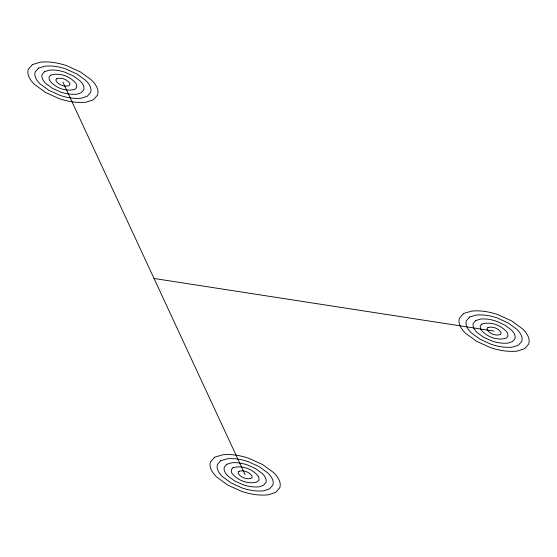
<?xml version="1.0" encoding="UTF-8"?>
<svg xmlns="http://www.w3.org/2000/svg" width="557" height="557" viewBox="0 0 557 557"><rect width="100%" height="100%" fill="white"/><g stroke="black" fill="none" stroke-linecap="round" stroke-linejoin="round"><path stroke-width="0.84" d="M154.038 278.479L494.073 331.088M62.927 82.164L245.15 474.801M32.438 64.563L28.268 69.249A31.457 18.165 0 0 0 28.922 76.901A49.267 28.442 0 0 0 34.527 84.42L45.326 92.323L59.007 98.561A49.267 28.442 0 0 0 72.034 101.792A33.406 19.286 0 0 0 86.105 102.196L93.409 99.766L97.586 95.073A31.457 18.165 0 0 0 96.932 87.421A49.267 28.442 0 0 0 91.327 79.902L80.528 71.999L66.84 65.768A49.267 28.442 0 0 0 53.813 62.53A31.457 18.165 0 0 0 40.564 62.154L32.438 64.563M38.537 68.079L35.195 71.832A25.169 14.531 0 0 0 35.725 77.952A39.415 22.753 0 0 0 40.208 83.968L48.842 90.29L59.794 95.282A39.415 22.753 0 0 0 70.217 97.865A26.722 15.429 0 0 0 81.468 98.185L87.317 96.243L90.652 92.49A25.169 14.531 0 0 0 90.13 86.37A39.415 22.753 0 0 0 85.646 80.354L77.005 74.032L66.06 69.047A39.415 22.753 0 0 0 55.637 66.457A25.169 14.531 0 0 0 45.033 66.158L38.537 68.079M44.63 71.602L42.13 74.415A18.875 10.896 0 0 0 42.52 79.003A29.563 17.065 0 0 0 45.883 83.522L52.365 88.257L60.574 92.002A29.563 17.065 0 0 0 68.393 93.938A20.045 11.572 0 0 0 76.831 94.182L81.218 92.72L83.717 89.907A18.875 10.896 0 0 0 83.327 85.318A29.563 17.065 0 0 0 79.964 80.807L73.489 76.065L65.273 72.326A29.563 17.065 0 0 0 57.462 70.384A18.875 10.896 0 0 0 49.51 70.154L44.63 71.602M50.729 75.118L49.065 76.998L49.322 80.055C54.802 87.776 66.011 92.086 75.118 89.204L76.789 87.324L76.525 84.267C71.038 76.532 59.884 72.278 50.729 75.118M56.828 78.641L55.992 79.581L56.125 81.113C58.861 84.97 64.466 87.122 69.019 85.681L69.855 84.741L69.722 83.216C66.979 79.345 61.402 77.221 56.828 78.641M214.661 457.2L210.49 461.892A31.457 18.165 0 0 0 211.145 469.537A49.267 28.442 0 0 0 216.75 477.064L227.548 484.959L241.237 491.197A49.267 28.442 0 0 0 254.264 494.435A33.406 19.286 0 0 0 268.328 494.832L275.638 492.402L279.809 487.709A31.457 18.165 0 0 0 279.154 480.057A49.267 28.442 0 0 0 273.55 472.538L262.751 464.635L249.07 458.404A49.267 28.442 0 0 0 236.036 455.166A31.457 18.165 0 0 0 222.793 454.791L214.661 457.2M220.76 460.716L217.425 464.475A25.169 14.531 0 0 0 217.947 470.588A39.415 22.753 0 0 0 222.431 476.611L231.071 482.933L242.017 487.918A39.415 22.753 0 0 0 252.439 490.508A26.722 15.429 0 0 0 263.691 490.828L269.539 488.879L272.874 485.126A25.169 14.531 0 0 0 272.352 479.006A39.415 22.753 0 0 0 267.868 472.99L259.235 466.669L248.283 461.683A39.415 22.753 0 0 0 237.86 459.093A25.169 14.531 0 0 0 227.263 458.794L220.76 460.716M226.859 464.239L224.353 467.051A18.875 10.896 0 0 0 224.75 471.647A29.563 17.065 0 0 0 228.112 476.158L234.588 480.9L242.803 484.639A29.563 17.065 0 0 0 250.615 486.581A20.045 11.572 0 0 0 259.061 486.818L263.44 485.363L265.947 482.543A18.875 10.896 0 0 0 265.55 477.955A29.563 17.065 0 0 0 262.187 473.443L255.712 468.702L247.503 464.963A29.563 17.065 0 0 0 239.684 463.02A18.875 10.896 0 0 0 231.733 462.79L226.859 464.239M232.958 467.762L231.287 469.635L231.552 472.698C237.024 480.413 248.234 484.722 257.348 481.84L259.012 479.967L258.754 476.903C253.261 469.168 242.107 464.914 232.958 467.762M239.05 471.278L238.222 472.218L238.347 473.749C241.09 477.607 246.695 479.758 251.249 478.317L252.084 477.384L251.952 475.852C249.209 471.988 243.632 469.857 239.05 471.278M463.591 313.48L459.414 318.172A31.457 18.165 0 0 0 460.068 325.824A49.267 28.442 0 0 0 465.673 333.344L476.472 341.246L490.16 347.477A49.267 28.442 0 0 0 503.187 350.715A33.406 19.286 0 0 0 517.251 351.119L524.562 348.689L528.732 343.996A31.457 18.165 0 0 0 528.078 336.344A49.267 28.442 0 0 0 522.473 328.825L511.674 320.923L497.993 314.691A49.267 28.442 0 0 0 484.966 311.454A31.457 18.165 0 0 0 471.716 311.078L463.591 313.48M469.683 317.003L466.348 320.755A25.169 14.531 0 0 0 466.87 326.875A39.415 22.753 0 0 0 471.354 332.891L479.995 339.213L490.94 344.198A39.415 22.753 0 0 0 501.363 346.788A26.722 15.429 0 0 0 512.621 347.108L518.463 345.166L521.805 341.413A25.169 14.531 0 0 0 521.275 335.293A39.415 22.753 0 0 0 516.792 329.278L508.158 322.956L497.206 317.97A39.415 22.753 0 0 0 486.783 315.38A25.169 14.531 0 0 0 476.186 315.074L469.683 317.003M475.782 320.526L473.283 323.339A18.875 10.896 0 0 0 473.673 327.927A29.563 17.065 0 0 0 477.036 332.438L483.511 337.18L491.727 340.919A29.563 17.065 0 0 0 499.538 342.861A20.045 11.572 0 0 0 507.984 343.105L512.37 341.643L514.87 338.83A18.875 10.896 0 0 0 514.48 334.242A29.563 17.065 0 0 0 511.117 329.73L504.635 324.989L496.426 321.25A29.563 17.065 0 0 0 488.607 319.307A18.875 10.896 0 0 0 480.656 319.077L475.782 320.526M481.882 324.042L480.211 325.922L480.475 328.978C485.955 336.693 497.157 341.009 506.271 338.127L507.935 336.247L507.678 333.19C502.184 325.455 491.03 321.194 481.882 324.042M487.981 327.565L487.145 328.505L487.278 330.029C490.014 333.887 495.619 336.045 500.172 334.604L501.008 333.664L500.875 332.139C498.132 328.268 492.555 326.137 487.981 327.565"/></g></svg>
